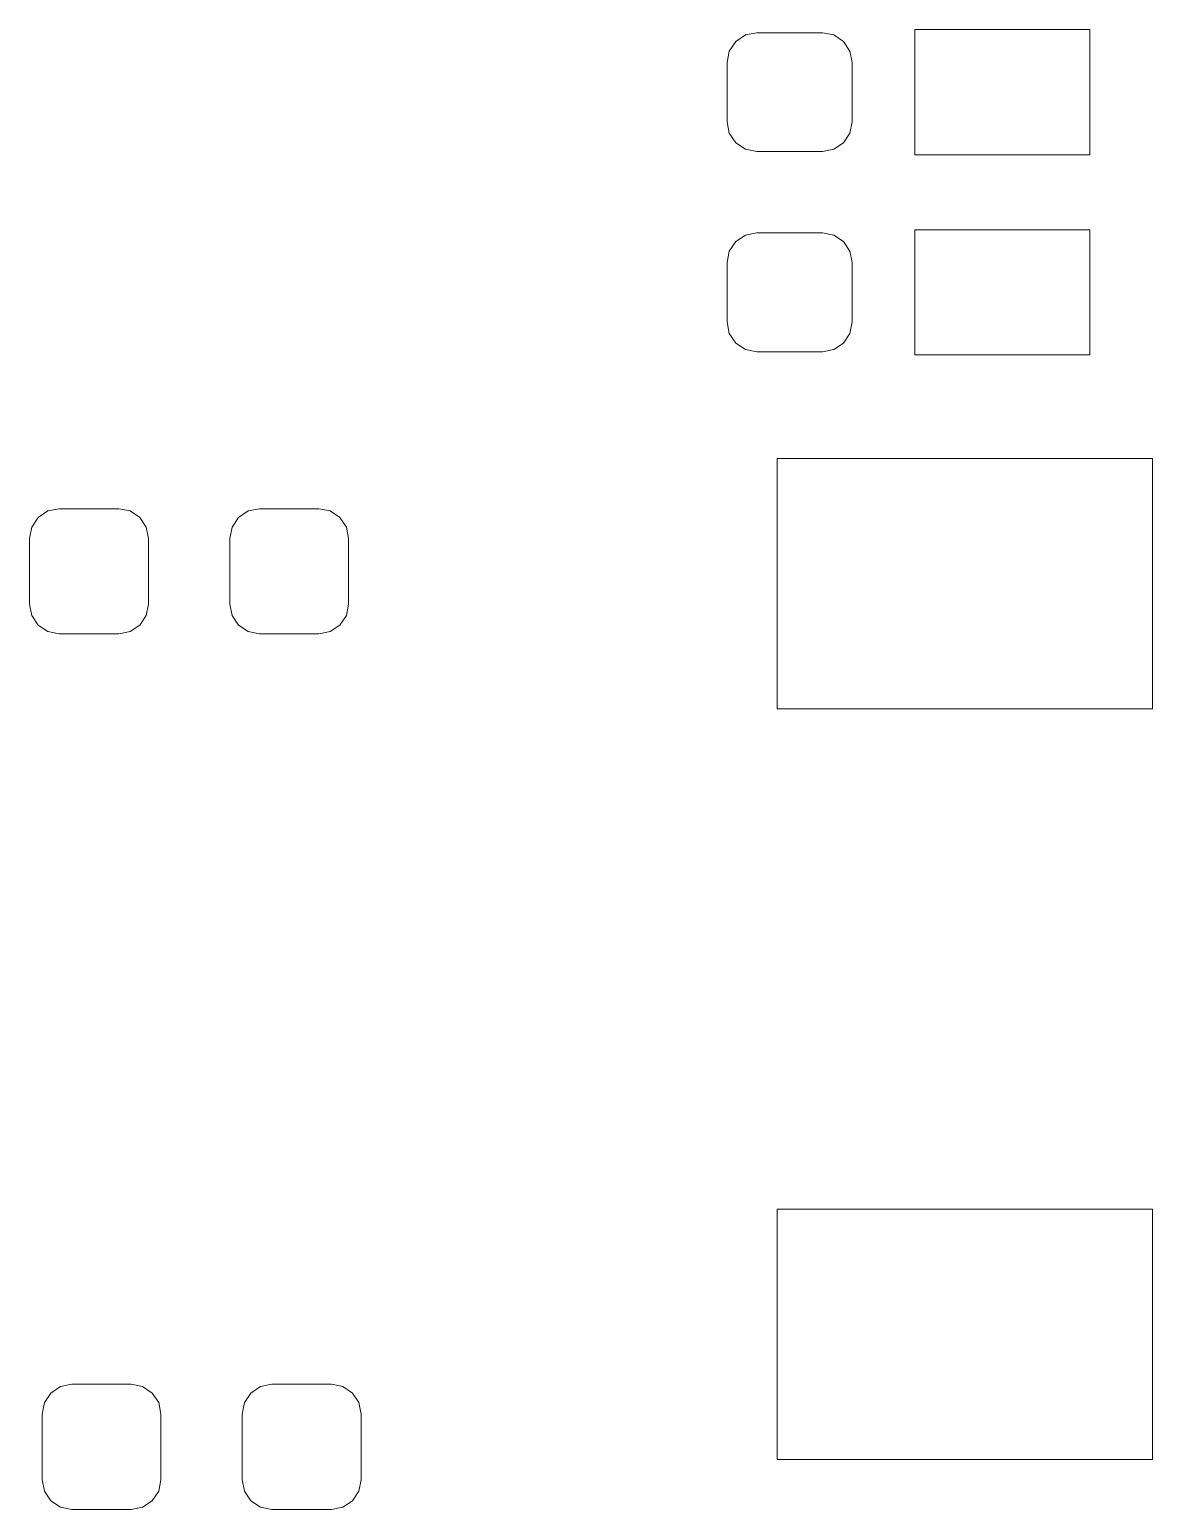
# Model space of a CAD drawing. Header units: millimetres. Extents: x -50 to 46, y -112 to 132.
# Drawn here: x -50.15 to -41.18, y 54.01 to 65.84 of the extents above; entities that cross this region are included whole.
import ezdxf

# ---------------------------------------------------------------- set-up
doc = ezdxf.new("R2010")
doc.units = ezdxf.units.MM
doc.header["$MEASUREMENT"] = 0
doc.layers.add('Layer 1', color=7, linetype='Continuous')

msp = doc.modelspace()

# ---------------------------------------------------------------- linework, layer by layer
at = {"layer": 'Layer 1', "lineweight": 9}
for points, knots in [([(-44.34, 64.8685), (-44.34, 64.8685), (-44.4309, 64.8866), (-44.4309, 64.8866), (-44.4309, 64.8866), (-44.4309, 64.8866), (-44.5079, 64.9381), (-44.5079, 64.9381), (-44.5079, 64.9381), (-44.5079, 64.9381), (-44.5594, 65.0151), (-44.5594, 65.0151), (-44.5594, 65.0151), (-44.5594, 65.0151), (-44.5775, 65.106), (-44.5775, 65.106), (-44.5775, 65.106), (-44.5775, 65.106), (-44.5775, 65.581), (-44.5775, 65.581), (-44.5775, 65.581), (-44.5775, 65.581), (-44.5594, 65.6719), (-44.5594, 65.6719), (-44.5594, 65.6719), (-44.5594, 65.6719), (-44.5079, 65.7489), (-44.5079, 65.7489), (-44.5079, 65.7489), (-44.5079, 65.7489), (-44.4309, 65.8004), (-44.4309, 65.8004), (-44.4309, 65.8004), (-44.4309, 65.8004), (-44.34, 65.8185), (-44.34, 65.8185), (-44.34, 65.8185), (-44.34, 65.8185), (-43.815, 65.8185), (-43.815, 65.8185), (-43.815, 65.8185), (-43.815, 65.8185), (-43.7241, 65.8004), (-43.7241, 65.8004), (-43.7241, 65.8004), (-43.7241, 65.8004), (-43.6471, 65.7489), (-43.6471, 65.7489), (-43.6471, 65.7489), (-43.6471, 65.7489), (-43.5956, 65.6719), (-43.5956, 65.6719), (-43.5956, 65.6719), (-43.5956, 65.6719), (-43.5775, 65.581), (-43.5775, 65.581), (-43.5775, 65.581), (-43.5775, 65.581), (-43.5775, 65.106), (-43.5775, 65.106), (-43.5775, 65.106), (-43.5775, 65.106), (-43.5956, 65.0151), (-43.5956, 65.0151), (-43.5956, 65.0151), (-43.5956, 65.0151), (-43.6471, 64.9381), (-43.6471, 64.9381), (-43.6471, 64.9381), (-43.6471, 64.9381), (-43.7241, 64.8866), (-43.7241, 64.8866), (-43.7241, 64.8866), (-43.7241, 64.8866), (-43.815, 64.8685), (-43.815, 64.8685), (-43.815, 64.8685), (-43.815, 64.8685), (-44.34, 64.8685), (-44.34, 64.8685)], [0, 0, 0, 0, 0.047619, 0.047619, 0.047619, 0.047619, 0.0952381, 0.0952381, 0.0952381, 0.0952381, 0.1428571, 0.1428571, 0.1428571, 0.1428571, 0.1904762, 0.1904762, 0.1904762, 0.1904762, 0.2380952, 0.2380952, 0.2380952, 0.2380952, 0.2857143, 0.2857143, 0.2857143, 0.2857143, 0.3333333, 0.3333333, 0.3333333, 0.3333333, 0.3809524, 0.3809524, 0.3809524, 0.3809524, 0.4285714, 0.4285714, 0.4285714, 0.4285714, 0.4761905, 0.4761905, 0.4761905, 0.4761905, 0.5238095, 0.5238095, 0.5238095, 0.5238095, 0.5714286, 0.5714286, 0.5714286, 0.5714286, 0.6190476, 0.6190476, 0.6190476, 0.6190476, 0.6666667, 0.6666667, 0.6666667, 0.6666667, 0.7142857, 0.7142857, 0.7142857, 0.7142857, 0.7619048, 0.7619048, 0.7619048, 0.7619048, 0.8095238, 0.8095238, 0.8095238, 0.8095238, 0.8571429, 0.8571429, 0.8571429, 0.8571429, 0.9047619, 0.9047619, 0.9047619, 0.9047619, 1, 1, 1, 1]), ([(-41.6775, 65.8435), (-41.6775, 65.8435), (-41.6775, 64.8435), (-41.6775, 64.8435), (-41.6775, 64.8435), (-41.6775, 64.8435), (-43.0775, 64.8435), (-43.0775, 64.8435), (-43.0775, 64.8435), (-43.0775, 64.8435), (-43.0775, 65.8435), (-43.0775, 65.8435), (-43.0775, 65.8435), (-43.0775, 65.8435), (-41.6775, 65.8435), (-41.6775, 65.8435)], [0, 0, 0, 0, 0.2, 0.2, 0.2, 0.2, 0.4, 0.4, 0.4, 0.4, 0.6, 0.6, 0.6, 0.6, 1, 1, 1, 1]), ([(-41.6775, 64.2435), (-41.6775, 64.2435), (-41.6775, 63.2435), (-41.6775, 63.2435), (-41.6775, 63.2435), (-41.6775, 63.2435), (-43.0775, 63.2435), (-43.0775, 63.2435), (-43.0775, 63.2435), (-43.0775, 63.2435), (-43.0775, 64.2435), (-43.0775, 64.2435), (-43.0775, 64.2435), (-43.0775, 64.2435), (-41.6775, 64.2435), (-41.6775, 64.2435)], [0, 0, 0, 0, 0.2, 0.2, 0.2, 0.2, 0.4, 0.4, 0.4, 0.4, 0.6, 0.6, 0.6, 0.6, 1, 1, 1, 1]), ([(-44.34, 63.2685), (-44.34, 63.2685), (-44.4309, 63.2866), (-44.4309, 63.2866), (-44.4309, 63.2866), (-44.4309, 63.2866), (-44.5079, 63.3381), (-44.5079, 63.3381), (-44.5079, 63.3381), (-44.5079, 63.3381), (-44.5594, 63.4151), (-44.5594, 63.4151), (-44.5594, 63.4151), (-44.5594, 63.4151), (-44.5775, 63.506), (-44.5775, 63.506), (-44.5775, 63.506), (-44.5775, 63.506), (-44.5775, 63.981), (-44.5775, 63.981), (-44.5775, 63.981), (-44.5775, 63.981), (-44.5594, 64.0719), (-44.5594, 64.0719), (-44.5594, 64.0719), (-44.5594, 64.0719), (-44.5079, 64.1489), (-44.5079, 64.1489), (-44.5079, 64.1489), (-44.5079, 64.1489), (-44.4309, 64.2004), (-44.4309, 64.2004), (-44.4309, 64.2004), (-44.4309, 64.2004), (-44.34, 64.2185), (-44.34, 64.2185), (-44.34, 64.2185), (-44.34, 64.2185), (-43.815, 64.2185), (-43.815, 64.2185), (-43.815, 64.2185), (-43.815, 64.2185), (-43.7241, 64.2004), (-43.7241, 64.2004), (-43.7241, 64.2004), (-43.7241, 64.2004), (-43.6471, 64.1489), (-43.6471, 64.1489), (-43.6471, 64.1489), (-43.6471, 64.1489), (-43.5956, 64.0719), (-43.5956, 64.0719), (-43.5956, 64.0719), (-43.5956, 64.0719), (-43.5775, 63.981), (-43.5775, 63.981), (-43.5775, 63.981), (-43.5775, 63.981), (-43.5775, 63.506), (-43.5775, 63.506), (-43.5775, 63.506), (-43.5775, 63.506), (-43.5956, 63.4151), (-43.5956, 63.4151), (-43.5956, 63.4151), (-43.5956, 63.4151), (-43.6471, 63.3381), (-43.6471, 63.3381), (-43.6471, 63.3381), (-43.6471, 63.3381), (-43.7241, 63.2866), (-43.7241, 63.2866), (-43.7241, 63.2866), (-43.7241, 63.2866), (-43.815, 63.2685), (-43.815, 63.2685), (-43.815, 63.2685), (-43.815, 63.2685), (-44.34, 63.2685), (-44.34, 63.2685)], [0, 0, 0, 0, 0.047619, 0.047619, 0.047619, 0.047619, 0.0952381, 0.0952381, 0.0952381, 0.0952381, 0.1428571, 0.1428571, 0.1428571, 0.1428571, 0.1904762, 0.1904762, 0.1904762, 0.1904762, 0.2380952, 0.2380952, 0.2380952, 0.2380952, 0.2857143, 0.2857143, 0.2857143, 0.2857143, 0.3333333, 0.3333333, 0.3333333, 0.3333333, 0.3809524, 0.3809524, 0.3809524, 0.3809524, 0.4285714, 0.4285714, 0.4285714, 0.4285714, 0.4761905, 0.4761905, 0.4761905, 0.4761905, 0.5238095, 0.5238095, 0.5238095, 0.5238095, 0.5714286, 0.5714286, 0.5714286, 0.5714286, 0.6190476, 0.6190476, 0.6190476, 0.6190476, 0.6666667, 0.6666667, 0.6666667, 0.6666667, 0.7142857, 0.7142857, 0.7142857, 0.7142857, 0.7619048, 0.7619048, 0.7619048, 0.7619048, 0.8095238, 0.8095238, 0.8095238, 0.8095238, 0.8571429, 0.8571429, 0.8571429, 0.8571429, 0.9047619, 0.9047619, 0.9047619, 0.9047619, 1, 1, 1, 1]), ([(-44.1774, 62.4137), (-44.1774, 62.4137), (-41.1774, 62.4137), (-41.1774, 62.4137), (-41.1774, 62.4137), (-41.1774, 62.4137), (-41.1774, 60.4137), (-41.1774, 60.4137), (-41.1774, 60.4137), (-41.1774, 60.4137), (-44.1774, 60.4137), (-44.1774, 60.4137), (-44.1774, 60.4137), (-44.1774, 60.4137), (-44.1774, 62.4137), (-44.1774, 62.4137)], [0, 0, 0, 0, 0.2, 0.2, 0.2, 0.2, 0.4, 0.4, 0.4, 0.4, 0.6, 0.6, 0.6, 0.6, 1, 1, 1, 1]), ([(-49.2024, 61.2512), (-49.2024, 61.2512), (-49.2205, 61.1603), (-49.2205, 61.1603), (-49.2205, 61.1603), (-49.2205, 61.1603), (-49.272, 61.0833), (-49.272, 61.0833), (-49.272, 61.0833), (-49.272, 61.0833), (-49.349, 61.0318), (-49.349, 61.0318), (-49.349, 61.0318), (-49.349, 61.0318), (-49.4399, 61.0137), (-49.4399, 61.0137), (-49.4399, 61.0137), (-49.4399, 61.0137), (-49.9149, 61.0137), (-49.9149, 61.0137), (-49.9149, 61.0137), (-49.9149, 61.0137), (-50.0058, 61.0318), (-50.0058, 61.0318), (-50.0058, 61.0318), (-50.0058, 61.0318), (-50.0828, 61.0833), (-50.0828, 61.0833), (-50.0828, 61.0833), (-50.0828, 61.0833), (-50.1343, 61.1603), (-50.1343, 61.1603), (-50.1343, 61.1603), (-50.1343, 61.1603), (-50.1524, 61.2512), (-50.1524, 61.2512), (-50.1524, 61.2512), (-50.1524, 61.2512), (-50.1524, 61.7762), (-50.1524, 61.7762), (-50.1524, 61.7762), (-50.1524, 61.7762), (-50.1343, 61.8671), (-50.1343, 61.8671), (-50.1343, 61.8671), (-50.1343, 61.8671), (-50.0828, 61.9441), (-50.0828, 61.9441), (-50.0828, 61.9441), (-50.0828, 61.9441), (-50.0058, 61.9956), (-50.0058, 61.9956), (-50.0058, 61.9956), (-50.0058, 61.9956), (-49.9149, 62.0137), (-49.9149, 62.0137), (-49.9149, 62.0137), (-49.9149, 62.0137), (-49.4399, 62.0137), (-49.4399, 62.0137), (-49.4399, 62.0137), (-49.4399, 62.0137), (-49.349, 61.9956), (-49.349, 61.9956), (-49.349, 61.9956), (-49.349, 61.9956), (-49.272, 61.9441), (-49.272, 61.9441), (-49.272, 61.9441), (-49.272, 61.9441), (-49.2205, 61.8671), (-49.2205, 61.8671), (-49.2205, 61.8671), (-49.2205, 61.8671), (-49.2024, 61.7762), (-49.2024, 61.7762), (-49.2024, 61.7762), (-49.2024, 61.7762), (-49.2024, 61.2512), (-49.2024, 61.2512)], [0, 0, 0, 0, 0.047619, 0.047619, 0.047619, 0.047619, 0.0952381, 0.0952381, 0.0952381, 0.0952381, 0.1428571, 0.1428571, 0.1428571, 0.1428571, 0.1904762, 0.1904762, 0.1904762, 0.1904762, 0.2380952, 0.2380952, 0.2380952, 0.2380952, 0.2857143, 0.2857143, 0.2857143, 0.2857143, 0.3333333, 0.3333333, 0.3333333, 0.3333333, 0.3809524, 0.3809524, 0.3809524, 0.3809524, 0.4285714, 0.4285714, 0.4285714, 0.4285714, 0.4761905, 0.4761905, 0.4761905, 0.4761905, 0.5238095, 0.5238095, 0.5238095, 0.5238095, 0.5714286, 0.5714286, 0.5714286, 0.5714286, 0.6190476, 0.6190476, 0.6190476, 0.6190476, 0.6666667, 0.6666667, 0.6666667, 0.6666667, 0.7142857, 0.7142857, 0.7142857, 0.7142857, 0.7619048, 0.7619048, 0.7619048, 0.7619048, 0.8095238, 0.8095238, 0.8095238, 0.8095238, 0.8571429, 0.8571429, 0.8571429, 0.8571429, 0.9047619, 0.9047619, 0.9047619, 0.9047619, 1, 1, 1, 1]), ([(-47.6024, 61.2512), (-47.6024, 61.2512), (-47.6205, 61.1603), (-47.6205, 61.1603), (-47.6205, 61.1603), (-47.6205, 61.1603), (-47.672, 61.0833), (-47.672, 61.0833), (-47.672, 61.0833), (-47.672, 61.0833), (-47.749, 61.0318), (-47.749, 61.0318), (-47.749, 61.0318), (-47.749, 61.0318), (-47.8399, 61.0137), (-47.8399, 61.0137), (-47.8399, 61.0137), (-47.8399, 61.0137), (-48.3149, 61.0137), (-48.3149, 61.0137), (-48.3149, 61.0137), (-48.3149, 61.0137), (-48.4058, 61.0318), (-48.4058, 61.0318), (-48.4058, 61.0318), (-48.4058, 61.0318), (-48.4828, 61.0833), (-48.4828, 61.0833), (-48.4828, 61.0833), (-48.4828, 61.0833), (-48.5343, 61.1603), (-48.5343, 61.1603), (-48.5343, 61.1603), (-48.5343, 61.1603), (-48.5524, 61.2512), (-48.5524, 61.2512), (-48.5524, 61.2512), (-48.5524, 61.2512), (-48.5524, 61.7762), (-48.5524, 61.7762), (-48.5524, 61.7762), (-48.5524, 61.7762), (-48.5343, 61.8671), (-48.5343, 61.8671), (-48.5343, 61.8671), (-48.5343, 61.8671), (-48.4828, 61.9441), (-48.4828, 61.9441), (-48.4828, 61.9441), (-48.4828, 61.9441), (-48.4058, 61.9956), (-48.4058, 61.9956), (-48.4058, 61.9956), (-48.4058, 61.9956), (-48.3149, 62.0137), (-48.3149, 62.0137), (-48.3149, 62.0137), (-48.3149, 62.0137), (-47.8399, 62.0137), (-47.8399, 62.0137), (-47.8399, 62.0137), (-47.8399, 62.0137), (-47.749, 61.9956), (-47.749, 61.9956), (-47.749, 61.9956), (-47.749, 61.9956), (-47.672, 61.9441), (-47.672, 61.9441), (-47.672, 61.9441), (-47.672, 61.9441), (-47.6205, 61.8671), (-47.6205, 61.8671), (-47.6205, 61.8671), (-47.6205, 61.8671), (-47.6024, 61.7762), (-47.6024, 61.7762), (-47.6024, 61.7762), (-47.6024, 61.7762), (-47.6024, 61.2512), (-47.6024, 61.2512)], [0, 0, 0, 0, 0.047619, 0.047619, 0.047619, 0.047619, 0.0952381, 0.0952381, 0.0952381, 0.0952381, 0.1428571, 0.1428571, 0.1428571, 0.1428571, 0.1904762, 0.1904762, 0.1904762, 0.1904762, 0.2380952, 0.2380952, 0.2380952, 0.2380952, 0.2857143, 0.2857143, 0.2857143, 0.2857143, 0.3333333, 0.3333333, 0.3333333, 0.3333333, 0.3809524, 0.3809524, 0.3809524, 0.3809524, 0.4285714, 0.4285714, 0.4285714, 0.4285714, 0.4761905, 0.4761905, 0.4761905, 0.4761905, 0.5238095, 0.5238095, 0.5238095, 0.5238095, 0.5714286, 0.5714286, 0.5714286, 0.5714286, 0.6190476, 0.6190476, 0.6190476, 0.6190476, 0.6666667, 0.6666667, 0.6666667, 0.6666667, 0.7142857, 0.7142857, 0.7142857, 0.7142857, 0.7619048, 0.7619048, 0.7619048, 0.7619048, 0.8095238, 0.8095238, 0.8095238, 0.8095238, 0.8571429, 0.8571429, 0.8571429, 0.8571429, 0.9047619, 0.9047619, 0.9047619, 0.9047619, 1, 1, 1, 1]), ([(-44.1774, 56.4137), (-44.1774, 56.4137), (-41.1774, 56.4137), (-41.1774, 56.4137), (-41.1774, 56.4137), (-41.1774, 56.4137), (-41.1774, 54.4137), (-41.1774, 54.4137), (-41.1774, 54.4137), (-41.1774, 54.4137), (-44.1774, 54.4137), (-44.1774, 54.4137), (-44.1774, 54.4137), (-44.1774, 54.4137), (-44.1774, 56.4137), (-44.1774, 56.4137)], [0, 0, 0, 0, 0.2, 0.2, 0.2, 0.2, 0.4, 0.4, 0.4, 0.4, 0.6, 0.6, 0.6, 0.6, 1, 1, 1, 1]), ([(-49.1024, 54.2512), (-49.1024, 54.2512), (-49.1205, 54.1603), (-49.1205, 54.1603), (-49.1205, 54.1603), (-49.1205, 54.1603), (-49.172, 54.0833), (-49.172, 54.0833), (-49.172, 54.0833), (-49.172, 54.0833), (-49.249, 54.0318), (-49.249, 54.0318), (-49.249, 54.0318), (-49.249, 54.0318), (-49.3399, 54.0137), (-49.3399, 54.0137), (-49.3399, 54.0137), (-49.3399, 54.0137), (-49.8149, 54.0137), (-49.8149, 54.0137), (-49.8149, 54.0137), (-49.8149, 54.0137), (-49.9058, 54.0318), (-49.9058, 54.0318), (-49.9058, 54.0318), (-49.9058, 54.0318), (-49.9828, 54.0833), (-49.9828, 54.0833), (-49.9828, 54.0833), (-49.9828, 54.0833), (-50.0343, 54.1603), (-50.0343, 54.1603), (-50.0343, 54.1603), (-50.0343, 54.1603), (-50.0524, 54.2512), (-50.0524, 54.2512), (-50.0524, 54.2512), (-50.0524, 54.2512), (-50.0524, 54.7762), (-50.0524, 54.7762), (-50.0524, 54.7762), (-50.0524, 54.7762), (-50.0343, 54.8671), (-50.0343, 54.8671), (-50.0343, 54.8671), (-50.0343, 54.8671), (-49.9828, 54.9441), (-49.9828, 54.9441), (-49.9828, 54.9441), (-49.9828, 54.9441), (-49.9058, 54.9956), (-49.9058, 54.9956), (-49.9058, 54.9956), (-49.9058, 54.9956), (-49.8149, 55.0137), (-49.8149, 55.0137), (-49.8149, 55.0137), (-49.8149, 55.0137), (-49.3399, 55.0137), (-49.3399, 55.0137), (-49.3399, 55.0137), (-49.3399, 55.0137), (-49.249, 54.9956), (-49.249, 54.9956), (-49.249, 54.9956), (-49.249, 54.9956), (-49.172, 54.9441), (-49.172, 54.9441), (-49.172, 54.9441), (-49.172, 54.9441), (-49.1205, 54.8671), (-49.1205, 54.8671), (-49.1205, 54.8671), (-49.1205, 54.8671), (-49.1024, 54.7762), (-49.1024, 54.7762), (-49.1024, 54.7762), (-49.1024, 54.7762), (-49.1024, 54.2512), (-49.1024, 54.2512)], [0, 0, 0, 0, 0.047619, 0.047619, 0.047619, 0.047619, 0.0952381, 0.0952381, 0.0952381, 0.0952381, 0.1428571, 0.1428571, 0.1428571, 0.1428571, 0.1904762, 0.1904762, 0.1904762, 0.1904762, 0.2380952, 0.2380952, 0.2380952, 0.2380952, 0.2857143, 0.2857143, 0.2857143, 0.2857143, 0.3333333, 0.3333333, 0.3333333, 0.3333333, 0.3809524, 0.3809524, 0.3809524, 0.3809524, 0.4285714, 0.4285714, 0.4285714, 0.4285714, 0.4761905, 0.4761905, 0.4761905, 0.4761905, 0.5238095, 0.5238095, 0.5238095, 0.5238095, 0.5714286, 0.5714286, 0.5714286, 0.5714286, 0.6190476, 0.6190476, 0.6190476, 0.6190476, 0.6666667, 0.6666667, 0.6666667, 0.6666667, 0.7142857, 0.7142857, 0.7142857, 0.7142857, 0.7619048, 0.7619048, 0.7619048, 0.7619048, 0.8095238, 0.8095238, 0.8095238, 0.8095238, 0.8571429, 0.8571429, 0.8571429, 0.8571429, 0.9047619, 0.9047619, 0.9047619, 0.9047619, 1, 1, 1, 1]), ([(-47.5024, 54.2512), (-47.5024, 54.2512), (-47.5205, 54.1603), (-47.5205, 54.1603), (-47.5205, 54.1603), (-47.5205, 54.1603), (-47.572, 54.0833), (-47.572, 54.0833), (-47.572, 54.0833), (-47.572, 54.0833), (-47.649, 54.0318), (-47.649, 54.0318), (-47.649, 54.0318), (-47.649, 54.0318), (-47.7399, 54.0137), (-47.7399, 54.0137), (-47.7399, 54.0137), (-47.7399, 54.0137), (-48.2149, 54.0137), (-48.2149, 54.0137), (-48.2149, 54.0137), (-48.2149, 54.0137), (-48.3058, 54.0318), (-48.3058, 54.0318), (-48.3058, 54.0318), (-48.3058, 54.0318), (-48.3828, 54.0833), (-48.3828, 54.0833), (-48.3828, 54.0833), (-48.3828, 54.0833), (-48.4343, 54.1603), (-48.4343, 54.1603), (-48.4343, 54.1603), (-48.4343, 54.1603), (-48.4524, 54.2512), (-48.4524, 54.2512), (-48.4524, 54.2512), (-48.4524, 54.2512), (-48.4524, 54.7762), (-48.4524, 54.7762), (-48.4524, 54.7762), (-48.4524, 54.7762), (-48.4343, 54.8671), (-48.4343, 54.8671), (-48.4343, 54.8671), (-48.4343, 54.8671), (-48.3828, 54.9441), (-48.3828, 54.9441), (-48.3828, 54.9441), (-48.3828, 54.9441), (-48.3058, 54.9956), (-48.3058, 54.9956), (-48.3058, 54.9956), (-48.3058, 54.9956), (-48.2149, 55.0137), (-48.2149, 55.0137), (-48.2149, 55.0137), (-48.2149, 55.0137), (-47.7399, 55.0137), (-47.7399, 55.0137), (-47.7399, 55.0137), (-47.7399, 55.0137), (-47.649, 54.9956), (-47.649, 54.9956), (-47.649, 54.9956), (-47.649, 54.9956), (-47.572, 54.9441), (-47.572, 54.9441), (-47.572, 54.9441), (-47.572, 54.9441), (-47.5205, 54.8671), (-47.5205, 54.8671), (-47.5205, 54.8671), (-47.5205, 54.8671), (-47.5024, 54.7762), (-47.5024, 54.7762), (-47.5024, 54.7762), (-47.5024, 54.7762), (-47.5024, 54.2512), (-47.5024, 54.2512)], [0, 0, 0, 0, 0.047619, 0.047619, 0.047619, 0.047619, 0.0952381, 0.0952381, 0.0952381, 0.0952381, 0.1428571, 0.1428571, 0.1428571, 0.1428571, 0.1904762, 0.1904762, 0.1904762, 0.1904762, 0.2380952, 0.2380952, 0.2380952, 0.2380952, 0.2857143, 0.2857143, 0.2857143, 0.2857143, 0.3333333, 0.3333333, 0.3333333, 0.3333333, 0.3809524, 0.3809524, 0.3809524, 0.3809524, 0.4285714, 0.4285714, 0.4285714, 0.4285714, 0.4761905, 0.4761905, 0.4761905, 0.4761905, 0.5238095, 0.5238095, 0.5238095, 0.5238095, 0.5714286, 0.5714286, 0.5714286, 0.5714286, 0.6190476, 0.6190476, 0.6190476, 0.6190476, 0.6666667, 0.6666667, 0.6666667, 0.6666667, 0.7142857, 0.7142857, 0.7142857, 0.7142857, 0.7619048, 0.7619048, 0.7619048, 0.7619048, 0.8095238, 0.8095238, 0.8095238, 0.8095238, 0.8571429, 0.8571429, 0.8571429, 0.8571429, 0.9047619, 0.9047619, 0.9047619, 0.9047619, 1, 1, 1, 1])]:
    msp.add_open_spline(points, degree=3, knots=knots, dxfattribs=at)

doc.saveas('drawing.dxf')
